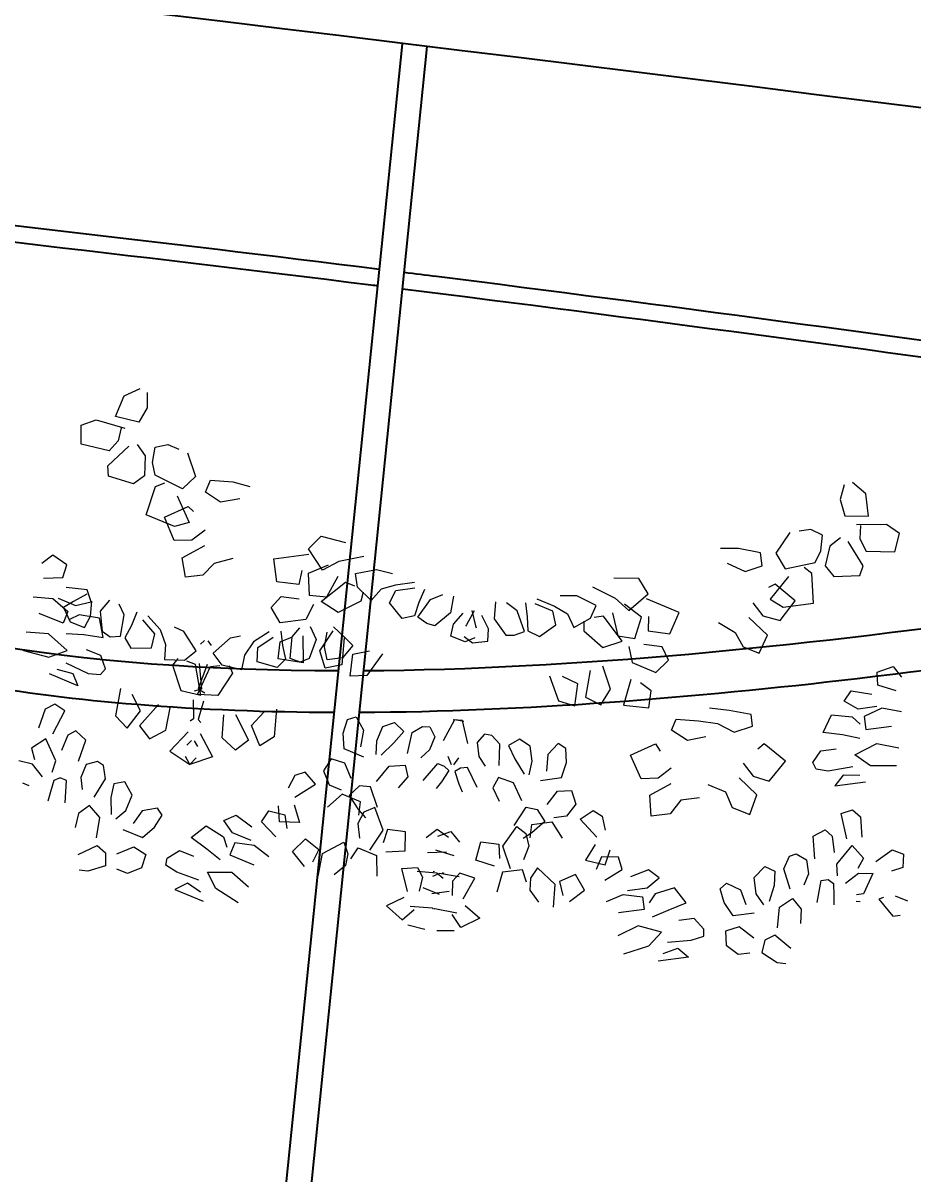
# Model space of a CAD drawing. Header units: metres. Extents: x 10 to 239, y 2 to 253.
# Drawn here: x 75.142 to 76.211, y 173.764 to 175.146 of the extents above; entities that cross this region are included whole.
import ezdxf

# ---------------------------------------------------------------- set-up
doc = ezdxf.new("R2010")
doc.units = ezdxf.units.M
doc.header["$MEASUREMENT"] = 0
doc.layers.get('Defpoints').update_dxf_attribs({"color": 9})
for name, color, linetype in [('-cotas', 252, 'Continuous'), ('1', 7, 'Continuous'), ('1estruct arco', 7, 'Continuous'), ('1lianas', 9, 'Continuous')]:
    doc.layers.add(name, color=color, linetype=linetype)
doc.layers.add('bloques veg', color=7, linetype='Continuous', lineweight=0, true_color=0xbbd5a5)
doc.styles.get("Standard").update_dxf_attribs({"font": 'arial.ttf'})
doc.dimstyles.get("Standard").update_dxf_attribs({"dimtxt": 0.18, "dimasz": 0.18, "dimexe": 0.18, "dimexo": 0.0625, "dimgap": 0.09, "dimtad": 0, "dimtih": 1, "dimtoh": 1, "dimdec": 4, "dimzin": 0, "dimdsep": 46, "dimtxsty": 'Standard', "dimcen": 0.09, "dimadec": 0, "dimazin": 0, "dimtfac": 1, "dimtdec": 4, "dimtofl": 0, "dimtmove": 0, "dimatfit": 3, "dimfxl": 1, "dimtolj": 1, "dimtzin": 0, "dimarcsym": 0})

# ---------------------------------------------------------------- blocks, each defined once
blk = doc.blocks.new('A$C0C3707A3')
at = {"layer": 'bloques veg'}
for p, q in [((1.1335, 0.4979), (1.1476, 0.5069)), ((1.8462, 0.4979), (1.8322, 0.5069)), ((1.128, 0.4773), (1.1335, 0.4979)), ((1.1549, 0.5038), (1.1568, 0.4893)), ((1.8248, 0.5038), (1.8229, 0.4893)), ((1.8517, 0.4773), (1.8462, 0.4979)), ((1.1568, 0.4893), (1.1506, 0.4747)), ((1.8229, 0.4893), (1.8291, 0.4747)), ((1.0967, 0.4647), (1.1102, 0.4716)), ((1.1102, 0.4716), (1.1382, 0.4675)), ((1.1506, 0.4747), (1.128, 0.4773)), ((1.8291, 0.4747), (1.8517, 0.4773)), ((1.8695, 0.4716), (1.8415, 0.4675)), ((1.883, 0.4647), (1.8695, 0.4716)), ((1.0989, 0.4467), (1.0967, 0.4647)), ((1.1347, 0.4673), (1.1336, 0.4548)), ((1.8451, 0.4673), (1.8461, 0.4548)), ((1.8809, 0.4467), (1.883, 0.4647)), ((1.1336, 0.4548), (1.1261, 0.444)), ((1.1269, 0.4298), (1.1442, 0.4508)), ((1.1519, 0.4534), (1.161, 0.444)), ((1.1688, 0.4384), (1.1693, 0.4534)), ((1.1693, 0.4534), (1.1808, 0.4573)), ((1.1808, 0.4573), (1.1917, 0.4544)), ((1.2004, 0.4521), (1.2109, 0.4306)), ((1.7794, 0.4521), (1.7688, 0.4306)), ((1.7989, 0.4573), (1.7881, 0.4544)), ((1.8104, 0.4534), (1.7989, 0.4573)), ((1.811, 0.4384), (1.8104, 0.4534)), ((1.8279, 0.4534), (1.8188, 0.444)), ((1.8528, 0.4298), (1.8355, 0.4508)), ((1.8461, 0.4548), (1.8537, 0.444)), ((1.1261, 0.444), (1.0989, 0.4467)), ((1.161, 0.444), (1.1628, 0.4249)), ((1.8188, 0.444), (1.8169, 0.4249)), ((1.8537, 0.444), (1.8809, 0.4467)), ((1.1289, 0.42), (1.1269, 0.4298)), ((1.1727, 0.4269), (1.1688, 0.4384)), ((1.2109, 0.4306), (1.2003, 0.4172)), ((1.2224, 0.4171), (1.2256, 0.429)), ((1.2256, 0.429), (1.2469, 0.4303)), ((1.2469, 0.4303), (1.2637, 0.4281)), ((1.7329, 0.4303), (1.716, 0.4281)), ((1.7541, 0.429), (1.7329, 0.4303)), ((1.7573, 0.4171), (1.7541, 0.429)), ((1.7688, 0.4306), (1.7794, 0.4172)), ((1.8071, 0.4269), (1.811, 0.4384)), ((1.8508, 0.42), (1.8528, 0.4298)), ((1.1534, 0.4158), (1.1289, 0.42)), ((1.1628, 0.4249), (1.1534, 0.4158)), ((1.2003, 0.4172), (1.1727, 0.4269)), ((1.1744, 0.416), (1.1827, 0.4207)), ((1.2378, 0.4094), (1.2224, 0.4171)), ((1.7419, 0.4094), (1.7573, 0.4171)), ((1.7794, 0.4172), (1.8071, 0.4269)), ((1.8053, 0.416), (1.7971, 0.4207)), ((1.8169, 0.4249), (1.8263, 0.4158)), ((1.8263, 0.4158), (1.8508, 0.42)), ((1.1693, 0.3882), (1.1744, 0.416)), ((1.1961, 0.4101), (1.2107, 0.3865)), ((1.2556, 0.4151), (1.2378, 0.4094)), ((1.7241, 0.4151), (1.7419, 0.4094)), ((1.7836, 0.4101), (1.769, 0.3865)), ((1.8104, 0.3882), (1.8053, 0.416)), ((1.1867, 0.3882), (1.2077, 0.4012)), ((1.2077, 0.4012), (1.2136, 0.3973)), ((1.7721, 0.4012), (1.7661, 0.3973)), ((1.793, 0.3882), (1.7721, 0.4012)), ((1.1975, 0.3807), (1.1693, 0.3882)), ((1.1987, 0.3676), (1.1867, 0.3882)), ((1.2107, 0.3865), (1.1975, 0.3807)), ((1.3267, 0.3763), (1.3372, 0.3898)), ((1.3372, 0.3898), (1.3609, 0.3869)), ((1.6425, 0.3898), (1.6188, 0.3869)), ((1.6531, 0.3763), (1.6425, 0.3898)), ((1.769, 0.3865), (1.7822, 0.3807)), ((1.7811, 0.3676), (1.793, 0.3882)), ((1.7822, 0.3807), (1.8104, 0.3882)), ((1.2267, 0.381), (1.2156, 0.37)), ((1.3427, 0.3581), (1.3267, 0.3763)), ((1.3801, 0.376), (1.357, 0.3682)), ((1.5997, 0.376), (1.6227, 0.3682)), ((1.637, 0.3581), (1.6531, 0.3763)), ((1.753, 0.381), (1.7641, 0.37)), ((1.2156, 0.37), (1.1987, 0.3676)), ((1.2085, 0.3522), (1.2286, 0.3665)), ((1.2951, 0.3627), (1.3277, 0.3714)), ((1.301, 0.3413), (1.2951, 0.3627)), ((1.3298, 0.3534), (1.3477, 0.3637)), ((1.357, 0.3682), (1.3427, 0.3581)), ((1.3743, 0.3589), (1.3935, 0.3654)), ((1.3935, 0.3654), (1.4093, 0.3635)), ((1.5862, 0.3654), (1.5704, 0.3635)), ((1.6054, 0.3589), (1.5862, 0.3654)), ((1.6227, 0.3682), (1.637, 0.3581)), ((1.6499, 0.3534), (1.632, 0.3637)), ((1.6847, 0.3627), (1.6521, 0.3714)), ((1.6787, 0.3413), (1.6847, 0.3627)), ((1.7712, 0.3522), (1.7511, 0.3665)), ((1.7641, 0.37), (1.7811, 0.3676)), ((1.2142, 0.3343), (1.2085, 0.3522)), ((1.2566, 0.3579), (1.2395, 0.3508)), ((1.3233, 0.3551), (1.322, 0.3415)), ((1.3336, 0.3326), (1.3298, 0.3534)), ((1.3579, 0.354), (1.3499, 0.3329)), ((1.3779, 0.3463), (1.3743, 0.3589)), ((1.4135, 0.3531), (1.4003, 0.3473)), ((1.431, 0.3577), (1.4135, 0.3531)), ((1.4145, 0.3481), (1.432, 0.3528)), ((1.4413, 0.3526), (1.4378, 0.3396)), ((1.5384, 0.3526), (1.5419, 0.3396)), ((1.5652, 0.3481), (1.5477, 0.3528)), ((1.5487, 0.3577), (1.5662, 0.3531)), ((1.5662, 0.3531), (1.5794, 0.3473)), ((1.6018, 0.3463), (1.6054, 0.3589)), ((1.6218, 0.354), (1.6298, 0.3329)), ((1.6462, 0.3326), (1.6499, 0.3534)), ((1.6564, 0.3551), (1.6578, 0.3415)), ((1.7232, 0.3579), (1.7402, 0.3508)), ((1.7655, 0.3343), (1.7712, 0.3522)), ((1.2395, 0.3508), (1.2303, 0.3382)), ((1.322, 0.3415), (1.301, 0.3413)), ((1.3452, 0.3283), (1.366, 0.3495)), ((1.366, 0.3495), (1.3747, 0.3472)), ((1.3925, 0.3354), (1.3779, 0.3463)), ((1.3839, 0.3424), (1.3826, 0.3334)), ((1.4003, 0.3473), (1.3925, 0.3354)), ((1.4099, 0.3354), (1.4145, 0.3481)), ((1.4386, 0.3254), (1.4482, 0.3438)), ((1.4482, 0.3438), (1.4592, 0.3501)), ((1.4696, 0.3497), (1.4688, 0.3336)), ((1.5101, 0.3497), (1.511, 0.3336)), ((1.5315, 0.3438), (1.5205, 0.3501)), ((1.5411, 0.3254), (1.5315, 0.3438)), ((1.5698, 0.3354), (1.5652, 0.3481)), ((1.5794, 0.3473), (1.5873, 0.3354)), ((1.5873, 0.3354), (1.6018, 0.3463)), ((1.5959, 0.3424), (1.5971, 0.3334)), ((1.6137, 0.3495), (1.605, 0.3472)), ((1.6345, 0.3283), (1.6137, 0.3495)), ((1.6578, 0.3415), (1.6787, 0.3413)), ((1.7402, 0.3508), (1.7494, 0.3382)), ((1.0861, 0.3384), (1.0767, 0.3293)), ((1.1005, 0.3311), (1.0861, 0.3384)), ((1.0984, 0.3188), (1.1005, 0.3311)), ((1.2303, 0.3382), (1.2142, 0.3343)), ((1.3499, 0.3329), (1.3336, 0.3326)), ((1.3826, 0.3334), (1.3628, 0.3201)), ((1.4239, 0.3224), (1.4099, 0.3354)), ((1.4378, 0.3396), (1.4354, 0.3263)), ((1.4688, 0.3336), (1.4557, 0.3196)), ((1.473, 0.3232), (1.4808, 0.335)), ((1.491, 0.3387), (1.4855, 0.3244)), ((1.4888, 0.3387), (1.4942, 0.3244)), ((1.5068, 0.3232), (1.4989, 0.335)), ((1.511, 0.3336), (1.524, 0.3196)), ((1.5419, 0.3396), (1.5443, 0.3263)), ((1.5559, 0.3224), (1.5698, 0.3354)), ((1.5971, 0.3334), (1.617, 0.3201)), ((1.6298, 0.3329), (1.6462, 0.3326)), ((1.7494, 0.3382), (1.7655, 0.3343)), ((1.8793, 0.3311), (1.8936, 0.3384)), ((1.8814, 0.3188), (1.8793, 0.3311)), ((1.8936, 0.3384), (1.903, 0.3293)), ((1.08, 0.3156), (1.0984, 0.3188)), ((1.2989, 0.3163), (1.3068, 0.3281)), ((1.3068, 0.3281), (1.3242, 0.3281)), ((1.3383, 0.3243), (1.3332, 0.3094)), ((1.3628, 0.3201), (1.3452, 0.3283)), ((1.4354, 0.3263), (1.4239, 0.3224)), ((1.4478, 0.3206), (1.4386, 0.3254)), ((1.4557, 0.3196), (1.4478, 0.3206)), ((1.4722, 0.3117), (1.473, 0.3232)), ((1.4855, 0.3244), (1.4847, 0.3229)), ((1.4942, 0.3244), (1.495, 0.3229)), ((1.5075, 0.3117), (1.5068, 0.3232)), ((1.524, 0.3196), (1.5319, 0.3206)), ((1.5319, 0.3206), (1.5411, 0.3254)), ((1.5443, 0.3263), (1.5559, 0.3224)), ((1.617, 0.3201), (1.6345, 0.3283)), ((1.6414, 0.3243), (1.6466, 0.3094)), ((1.673, 0.3281), (1.6555, 0.3281)), ((1.6808, 0.3163), (1.673, 0.3281)), ((1.8997, 0.3156), (1.8814, 0.3188)), ((1.1227, 0.31), (1.1028, 0.3095)), ((1.128, 0.2993), (1.1227, 0.31)), ((1.3093, 0.303), (1.2989, 0.3163)), ((1.3332, 0.3094), (1.3093, 0.303)), ((1.4863, 0.308), (1.4722, 0.3117)), ((1.4847, 0.313), (1.4934, 0.308)), ((1.495, 0.313), (1.4863, 0.308)), ((1.4934, 0.308), (1.5075, 0.3117)), ((1.6466, 0.3094), (1.6704, 0.303)), ((1.6704, 0.303), (1.6808, 0.3163)), ((1.8517, 0.2993), (1.857, 0.31)), ((1.857, 0.31), (1.8769, 0.3095)), ((1.0726, 0.2966), (1.0914, 0.2974)), ((1.0914, 0.2974), (1.1074, 0.2873)), ((1.0964, 0.2984), (1.1137, 0.2938)), ((1.1115, 0.2974), (1.1027, 0.2905)), ((1.1231, 0.306), (1.1115, 0.2974)), ((1.1137, 0.2938), (1.128, 0.2993)), ((1.1293, 0.2857), (1.1285, 0.2999)), ((1.1451, 0.3032), (1.1379, 0.2916)), ((1.161, 0.2912), (1.1547, 0.3006)), ((1.3223, 0.2912), (1.3286, 0.3006)), ((1.3381, 0.3032), (1.3454, 0.2916)), ((1.3501, 0.2816), (1.3603, 0.3022)), ((1.354, 0.2857), (1.3548, 0.2999)), ((1.3602, 0.306), (1.3718, 0.2974)), ((1.3717, 0.2968), (1.3729, 0.2709)), ((1.3718, 0.2974), (1.3806, 0.2905)), ((1.6081, 0.2968), (1.6069, 0.2709)), ((1.6296, 0.2816), (1.6194, 0.3022)), ((1.866, 0.2938), (1.8517, 0.2993)), ((1.8834, 0.2984), (1.866, 0.2938)), ((1.8883, 0.2974), (1.8724, 0.2873)), ((1.9071, 0.2966), (1.8883, 0.2974)), ((1.1027, 0.2905), (1.1109, 0.2778)), ((1.1074, 0.2873), (1.1042, 0.2754)), ((1.1185, 0.2855), (1.11, 0.2797)), ((1.1381, 0.2849), (1.1185, 0.2855)), ((1.125, 0.274), (1.1293, 0.2857)), ((1.1379, 0.2916), (1.1422, 0.2729)), ((1.1601, 0.2705), (1.161, 0.2912)), ((1.1725, 0.2951), (1.169, 0.282)), ((1.1921, 0.277), (1.179, 0.2887)), ((1.1833, 0.293), (1.1968, 0.2816)), ((1.2192, 0.2826), (1.21, 0.2858)), ((1.2641, 0.2826), (1.2733, 0.2858)), ((1.3, 0.293), (1.2864, 0.2816)), ((1.2912, 0.277), (1.3043, 0.2887)), ((1.3108, 0.2951), (1.3142, 0.282)), ((1.3115, 0.285), (1.3225, 0.2914)), ((1.3232, 0.2705), (1.3223, 0.2912)), ((1.3323, 0.2934), (1.336, 0.268)), ((1.3454, 0.2916), (1.3411, 0.2729)), ((1.3583, 0.274), (1.354, 0.2857)), ((1.3806, 0.2905), (1.3724, 0.2778)), ((1.3818, 0.2825), (1.3971, 0.2876)), ((1.4096, 0.2866), (1.3978, 0.2642)), ((1.5701, 0.2866), (1.5819, 0.2642)), ((1.598, 0.2825), (1.5826, 0.2876)), ((1.6474, 0.2934), (1.6437, 0.268)), ((1.6682, 0.285), (1.6572, 0.2914)), ((1.8416, 0.2849), (1.8612, 0.2855)), ((1.8612, 0.2855), (1.8698, 0.2797)), ((1.8724, 0.2873), (1.8756, 0.2754)), ((1.1042, 0.2754), (1.0803, 0.2818)), ((1.1109, 0.2778), (1.125, 0.274)), ((1.1438, 0.2671), (1.1381, 0.2849)), ((1.169, 0.282), (1.1645, 0.2693)), ((1.1908, 0.2634), (1.1921, 0.277)), ((1.1968, 0.2816), (1.2037, 0.2681)), ((1.2334, 0.266), (1.2192, 0.2826)), ((1.24, 0.2769), (1.2365, 0.2729)), ((1.2433, 0.2769), (1.2468, 0.2729)), ((1.2499, 0.266), (1.2641, 0.2826)), ((1.2864, 0.2816), (1.2796, 0.2681)), ((1.2925, 0.2634), (1.2912, 0.277)), ((1.3118, 0.2686), (1.3115, 0.285)), ((1.3142, 0.282), (1.3188, 0.2693)), ((1.3575, 0.2657), (1.3501, 0.2816)), ((1.3724, 0.2778), (1.3583, 0.274)), ((1.382, 0.2615), (1.3818, 0.2825)), ((1.5978, 0.2615), (1.598, 0.2825)), ((1.6222, 0.2657), (1.6296, 0.2816)), ((1.668, 0.2686), (1.6682, 0.285)), ((1.7441, 0.2764), (1.7255, 0.2761)), ((1.7654, 0.2752), (1.7441, 0.2764)), ((1.7683, 0.2643), (1.7654, 0.2752)), ((1.8359, 0.2671), (1.8416, 0.2849)), ((1.8756, 0.2754), (1.8994, 0.2818)), ((1.0917, 0.2636), (1.0704, 0.2623)), ((1.1114, 0.2502), (1.0917, 0.2636)), ((1.1086, 0.2661), (1.1253, 0.2674)), ((1.1253, 0.2674), (1.1438, 0.2671)), ((1.1422, 0.2729), (1.1503, 0.2684)), ((1.1503, 0.2684), (1.1601, 0.2705)), ((1.1645, 0.2693), (1.1714, 0.2605)), ((1.1714, 0.2605), (1.1908, 0.2634)), ((1.2037, 0.2681), (1.2046, 0.2539)), ((1.2237, 0.2558), (1.2334, 0.266)), ((1.2596, 0.2558), (1.2499, 0.266)), ((1.2796, 0.2681), (1.2787, 0.2539)), ((1.3119, 0.2605), (1.2925, 0.2634)), ((1.336, 0.268), (1.3118, 0.2686)), ((1.3188, 0.2693), (1.3119, 0.2605)), ((1.333, 0.2684), (1.3232, 0.2705)), ((1.3411, 0.2729), (1.333, 0.2684)), ((1.3729, 0.2709), (1.3575, 0.2657)), ((1.3978, 0.2642), (1.382, 0.2615)), ((1.5819, 0.2642), (1.5978, 0.2615)), ((1.6069, 0.2709), (1.6222, 0.2657)), ((1.6437, 0.268), (1.668, 0.2686)), ((1.7518, 0.2564), (1.7683, 0.2643)), ((1.8544, 0.2674), (1.8359, 0.2671)), ((1.8711, 0.2661), (1.8544, 0.2674)), ((1.8684, 0.2502), (1.888, 0.2636)), ((1.888, 0.2636), (1.9093, 0.2623)), ((1.1438, 0.2497), (1.1297, 0.2534)), ((1.2046, 0.2539), (1.2237, 0.2558)), ((1.2169, 0.2564), (1.2127, 0.2494)), ((1.2345, 0.2529), (1.2258, 0.2552)), ((1.2433, 0.2249), (1.2345, 0.2529)), ((1.2378, 0.2546), (1.2432, 0.2304)), ((1.24, 0.2249), (1.2488, 0.2529)), ((1.2455, 0.2546), (1.2401, 0.2304)), ((1.2488, 0.2529), (1.2575, 0.2552)), ((1.2787, 0.2539), (1.2596, 0.2558)), ((1.2664, 0.2564), (1.2706, 0.2494)), ((1.6923, 0.2506), (1.6952, 0.2614)), ((1.6952, 0.2614), (1.7165, 0.2627)), ((1.7165, 0.2627), (1.735, 0.2624)), ((1.735, 0.2624), (1.7518, 0.2564)), ((1.8359, 0.2497), (1.85, 0.2534)), ((1.0704, 0.2449), (1.0951, 0.2418)), ((1.0951, 0.2418), (1.1114, 0.2502)), ((1.1499, 0.2376), (1.1438, 0.2497)), ((1.2127, 0.2494), (1.224, 0.2266)), ((1.2706, 0.2494), (1.2593, 0.2266)), ((1.7088, 0.2427), (1.6923, 0.2506)), ((1.7255, 0.2486), (1.7088, 0.2427)), ((1.7816, 0.2493), (1.7763, 0.2432)), ((1.8039, 0.2355), (1.7816, 0.2493)), ((1.8299, 0.2376), (1.8359, 0.2497)), ((1.8846, 0.2418), (1.8684, 0.2502)), ((1.9093, 0.2449), (1.8846, 0.2418)), ((1.104, 0.2312), (1.1197, 0.2293)), ((1.1117, 0.2385), (1.1342, 0.2313)), ((1.1342, 0.2313), (1.1459, 0.2316)), ((1.1459, 0.2316), (1.1499, 0.2376)), ((1.2432, 0.2304), (1.2365, 0.2276)), ((1.2401, 0.2304), (1.2468, 0.2276)), ((1.4782, 0.2124), (1.4862, 0.2335)), ((1.4936, 0.2335), (1.4847, 0.233)), ((1.4862, 0.2335), (1.495, 0.233)), ((1.5016, 0.2124), (1.4936, 0.2335)), ((1.6567, 0.2217), (1.679, 0.2355)), ((1.679, 0.2355), (1.6843, 0.2294)), ((1.7909, 0.2145), (1.8039, 0.2355)), ((1.8338, 0.2316), (1.8299, 0.2376)), ((1.8455, 0.2313), (1.8338, 0.2316)), ((1.868, 0.2385), (1.8455, 0.2313)), ((1.8758, 0.2312), (1.86, 0.2293)), ((1.1261, 0.2183), (1.0979, 0.2259)), ((1.1197, 0.2293), (1.1261, 0.2183)), ((1.1667, 0.221), (1.1654, 0.1946)), ((1.224, 0.2266), (1.2433, 0.2249)), ((1.2368, 0.2194), (1.2393, 0.2014)), ((1.2593, 0.2266), (1.24, 0.2249)), ((1.2465, 0.2194), (1.244, 0.2014)), ((1.3166, 0.221), (1.3179, 0.1946)), ((1.3824, 0.2067), (1.3848, 0.22)), ((1.3848, 0.22), (1.3928, 0.2237)), ((1.3928, 0.2237), (1.4013, 0.2121)), ((1.4191, 0.2178), (1.4298, 0.223)), ((1.4298, 0.223), (1.4395, 0.2158)), ((1.4477, 0.2159), (1.4565, 0.2229)), ((1.4565, 0.2229), (1.4636, 0.2233)), ((1.4636, 0.2233), (1.4695, 0.2147)), ((1.5161, 0.2233), (1.5102, 0.2147)), ((1.5232, 0.2229), (1.5161, 0.2233)), ((1.532, 0.2159), (1.5232, 0.2229)), ((1.5499, 0.223), (1.5402, 0.2158)), ((1.5606, 0.2178), (1.5499, 0.223)), ((1.587, 0.2237), (1.5784, 0.2121)), ((1.5949, 0.22), (1.587, 0.2237)), ((1.5973, 0.2067), (1.5949, 0.22)), ((1.6697, 0.2008), (1.6567, 0.2217)), ((1.764, 0.2283), (1.7751, 0.2173)), ((1.86, 0.2293), (1.8536, 0.2183)), ((1.8536, 0.2183), (1.8819, 0.2259)), ((1.1884, 0.2024), (1.1783, 0.2167)), ((1.2046, 0.2108), (1.1893, 0.1882)), ((1.2146, 0.1872), (1.2158, 0.209)), ((1.2687, 0.1872), (1.2675, 0.209)), ((1.2786, 0.2108), (1.294, 0.1882)), ((1.2949, 0.2024), (1.305, 0.2167)), ((1.4013, 0.2121), (1.4005, 0.196)), ((1.4153, 0.2037), (1.4191, 0.2178)), ((1.4395, 0.2158), (1.4317, 0.2039)), ((1.4457, 0.1955), (1.4477, 0.2159)), ((1.4695, 0.2147), (1.466, 0.2017)), ((1.5102, 0.2147), (1.5137, 0.2017)), ((1.534, 0.1955), (1.532, 0.2159)), ((1.5402, 0.2158), (1.548, 0.2039)), ((1.5644, 0.2037), (1.5606, 0.2178)), ((1.5784, 0.2121), (1.5792, 0.196)), ((1.6966, 0.2145), (1.6855, 0.2035)), ((1.7808, 0.2002), (1.762, 0.2138)), ((1.7751, 0.2173), (1.7909, 0.2145)), ((1.1067, 0.1979), (1.0981, 0.1921)), ((1.1169, 0.1929), (1.1067, 0.1979)), ((1.1778, 0.1843), (1.1884, 0.2024)), ((1.2393, 0.2014), (1.2365, 0.1989)), ((1.244, 0.2014), (1.2468, 0.1989)), ((1.3055, 0.1843), (1.2949, 0.2024)), ((1.3854, 0.1919), (1.3824, 0.2067)), ((1.4165, 0.1906), (1.4153, 0.2037)), ((1.4317, 0.2039), (1.4211, 0.1905)), ((1.466, 0.2017), (1.459, 0.1931)), ((1.4888, 0.1904), (1.4847, 0.1978)), ((1.4909, 0.1904), (1.495, 0.1978)), ((1.5137, 0.2017), (1.5207, 0.1931)), ((1.548, 0.2039), (1.5586, 0.1905)), ((1.5633, 0.1906), (1.5644, 0.2037)), ((1.5943, 0.1919), (1.5973, 0.2067)), ((1.6855, 0.2035), (1.6697, 0.2008)), ((1.6798, 0.1864), (1.6986, 0.2)), ((1.7333, 0.2038), (1.7508, 0.1991)), ((1.7508, 0.1991), (1.7592, 0.1851)), ((1.7768, 0.1805), (1.7808, 0.2002)), ((1.8628, 0.1929), (1.8731, 0.1979)), ((1.8731, 0.1979), (1.8816, 0.1921)), ((1.0981, 0.1921), (1.0943, 0.1733)), ((1.1084, 0.1696), (1.1169, 0.1929)), ((1.1654, 0.1946), (1.1778, 0.1843)), ((1.1893, 0.1882), (1.2003, 0.1771)), ((1.2003, 0.1771), (1.2146, 0.1872)), ((1.2359, 0.1885), (1.2211, 0.168)), ((1.2474, 0.1885), (1.2622, 0.168)), ((1.283, 0.1771), (1.2687, 0.1872)), ((1.294, 0.1882), (1.283, 0.1771)), ((1.3179, 0.1946), (1.3055, 0.1843)), ((1.405, 0.1867), (1.3854, 0.1919)), ((1.4639, 0.172), (1.4756, 0.1898)), ((1.4756, 0.1898), (1.4821, 0.1881)), ((1.4821, 0.1881), (1.487, 0.1845)), ((1.4976, 0.1881), (1.4928, 0.1845)), ((1.5041, 0.1898), (1.4976, 0.1881)), ((1.5159, 0.172), (1.5041, 0.1898)), ((1.5748, 0.1867), (1.5943, 0.1919)), ((1.6838, 0.1668), (1.6798, 0.1864)), ((1.7273, 0.19), (1.7098, 0.1854)), ((1.8714, 0.1696), (1.8628, 0.1929)), ((1.8816, 0.1921), (1.8855, 0.1733)), ((1.1297, 0.1755), (1.1226, 0.1704)), ((1.1405, 0.1679), (1.1297, 0.1755)), ((1.2365, 0.1759), (1.2402, 0.1807)), ((1.2468, 0.1759), (1.2431, 0.1807)), ((1.3743, 0.1809), (1.3687, 0.1685)), ((1.3877, 0.1785), (1.3743, 0.1809)), ((1.3956, 0.1647), (1.3877, 0.1785)), ((1.4201, 0.1651), (1.4302, 0.1811)), ((1.4302, 0.1811), (1.445, 0.1841)), ((1.445, 0.1841), (1.4492, 0.1736)), ((1.487, 0.1845), (1.4816, 0.1731)), ((1.4928, 0.1845), (1.4981, 0.1731)), ((1.5347, 0.1841), (1.5306, 0.1736)), ((1.5495, 0.1811), (1.5347, 0.1841)), ((1.5596, 0.1651), (1.5495, 0.1811)), ((1.5841, 0.1647), (1.5921, 0.1785)), ((1.5921, 0.1785), (1.6054, 0.1809)), ((1.6054, 0.1809), (1.6111, 0.1685)), ((1.7098, 0.1854), (1.7013, 0.1714)), ((1.7592, 0.1851), (1.7768, 0.1805)), ((1.8392, 0.1679), (1.85, 0.1755)), ((1.85, 0.1755), (1.8572, 0.1704)), ((1.1226, 0.1704), (1.1185, 0.1552)), ((1.1361, 0.147), (1.1405, 0.1679)), ((1.2211, 0.168), (1.2416, 0.1579)), ((1.2416, 0.1579), (1.2365, 0.1649)), ((1.2622, 0.168), (1.2416, 0.1579)), ((1.2416, 0.1579), (1.2468, 0.1649)), ((1.3514, 0.1649), (1.3421, 0.1605)), ((1.3627, 0.1549), (1.3514, 0.1649)), ((1.3687, 0.1685), (1.3758, 0.1561)), ((1.4492, 0.1736), (1.4413, 0.1618)), ((1.4816, 0.1731), (1.4774, 0.1661)), ((1.4981, 0.1731), (1.5023, 0.1661)), ((1.5306, 0.1736), (1.5384, 0.1618)), ((1.6111, 0.1685), (1.6039, 0.1561)), ((1.617, 0.1549), (1.6283, 0.1649)), ((1.6283, 0.1649), (1.6376, 0.1605)), ((1.7013, 0.1714), (1.6838, 0.1668)), ((1.8437, 0.147), (1.8392, 0.1679)), ((1.8572, 0.1704), (1.8612, 0.1552)), ((1.9016, 0.1521), (1.9156, 0.1651)), ((1.9156, 0.1651), (1.9268, 0.1623)), ((1.1023, 0.1642), (1.0901, 0.1535)), ((1.0901, 0.1535), (1.0943, 0.1431)), ((1.1145, 0.1447), (1.1023, 0.1642)), ((1.3421, 0.1605), (1.3375, 0.1477)), ((1.3448, 0.14), (1.3627, 0.1549)), ((1.3758, 0.1561), (1.3878, 0.1529)), ((1.4045, 0.1589), (1.3959, 0.1484)), ((1.4151, 0.1595), (1.4045, 0.1589)), ((1.4241, 0.1408), (1.4151, 0.1595)), ((1.5556, 0.1408), (1.5646, 0.1595)), ((1.5646, 0.1595), (1.5752, 0.1589)), ((1.5752, 0.1589), (1.5839, 0.1484)), ((1.6039, 0.1561), (1.592, 0.1529)), ((1.635, 0.14), (1.617, 0.1549)), ((1.6376, 0.1605), (1.6422, 0.1477)), ((1.8652, 0.1447), (1.8774, 0.1642)), ((1.8774, 0.1642), (1.8896, 0.1535)), ((1.8896, 0.1535), (1.8854, 0.1431)), ((1.9268, 0.1623), (1.9278, 0.1498)), ((1.1127, 0.1335), (1.1145, 0.1447)), ((1.1437, 0.145), (1.1402, 0.132)), ((1.1541, 0.1492), (1.1437, 0.145)), ((1.1603, 0.1463), (1.1541, 0.1492)), ((1.1639, 0.1337), (1.1603, 0.1463)), ((1.3891, 0.149), (1.3771, 0.1348)), ((1.4075, 0.1441), (1.3891, 0.149)), ((1.3959, 0.1484), (1.4066, 0.1362)), ((1.4076, 0.1313), (1.4075, 0.1441)), ((1.5722, 0.1441), (1.5907, 0.149)), ((1.5722, 0.1313), (1.5722, 0.1441)), ((1.5839, 0.1484), (1.5732, 0.1362)), ((1.5907, 0.149), (1.6026, 0.1348)), ((1.8158, 0.1337), (1.8194, 0.1463)), ((1.8194, 0.1463), (1.8256, 0.1492)), ((1.8256, 0.1492), (1.8361, 0.145)), ((1.8361, 0.145), (1.8395, 0.132)), ((1.8671, 0.1335), (1.8652, 0.1447)), ((1.9278, 0.1498), (1.9176, 0.1447)), ((1.0931, 0.1387), (1.0795, 0.1401)), ((1.1041, 0.1277), (1.0931, 0.1387)), ((1.1402, 0.132), (1.143, 0.1207)), ((1.1554, 0.1151), (1.1639, 0.1337)), ((1.1825, 0.1334), (1.1723, 0.1303)), ((1.191, 0.1218), (1.1825, 0.1334)), ((1.3452, 0.1329), (1.3525, 0.1169)), ((1.4066, 0.1362), (1.4141, 0.1295)), ((1.412, 0.1347), (1.4077, 0.1231)), ((1.4216, 0.1403), (1.412, 0.1347)), ((1.4325, 0.12), (1.4216, 0.1403)), ((1.5473, 0.12), (1.5581, 0.1403)), ((1.5581, 0.1403), (1.5677, 0.1347)), ((1.5732, 0.1362), (1.5656, 0.1295)), ((1.5677, 0.1347), (1.572, 0.1231)), ((1.6345, 0.1329), (1.6272, 0.1169)), ((1.7887, 0.1218), (1.7973, 0.1334)), ((1.7973, 0.1334), (1.8074, 0.1303)), ((1.8243, 0.1151), (1.8158, 0.1337)), ((1.8395, 0.132), (1.8367, 0.1207)), ((1.8756, 0.1277), (1.8866, 0.1387)), ((1.8866, 0.1387), (1.9002, 0.1401)), ((1.9002, 0.1401), (1.894, 0.1198)), ((1.1153, 0.1258), (1.1135, 0.1147)), ((1.1208, 0.129), (1.1153, 0.1258)), ((1.1273, 0.1273), (1.1208, 0.129)), ((1.1286, 0.106), (1.1273, 0.1273)), ((1.1723, 0.1303), (1.171, 0.1167)), ((1.1869, 0.1066), (1.191, 0.1218)), ((1.3165, 0.1126), (1.3219, 0.124)), ((1.3219, 0.124), (1.3376, 0.1221)), ((1.3334, 0.1151), (1.3304, 0.1299)), ((1.3376, 0.1221), (1.3412, 0.1095)), ((1.4077, 0.1231), (1.411, 0.1094)), ((1.4363, 0.1213), (1.4339, 0.1079)), ((1.4537, 0.1212), (1.4363, 0.1213)), ((1.4559, 0.1032), (1.4537, 0.1212)), ((1.4833, 0.1273), (1.4739, 0.1182)), ((1.495, 0.1213), (1.4833, 0.1273)), ((1.4847, 0.1213), (1.4964, 0.1273)), ((1.4964, 0.1273), (1.5059, 0.1182)), ((1.5238, 0.1032), (1.526, 0.1212)), ((1.526, 0.1212), (1.5434, 0.1213)), ((1.5434, 0.1213), (1.5458, 0.1079)), ((1.572, 0.1231), (1.5687, 0.1094)), ((1.6421, 0.1221), (1.6385, 0.1095)), ((1.6579, 0.124), (1.6421, 0.1221)), ((1.6463, 0.1151), (1.6493, 0.1299)), ((1.6632, 0.1126), (1.6579, 0.124)), ((1.7928, 0.1066), (1.7887, 0.1218)), ((1.8074, 0.1303), (1.8087, 0.1167)), ((1.8512, 0.106), (1.8524, 0.1273)), ((1.8524, 0.1273), (1.859, 0.129)), ((1.859, 0.129), (1.8645, 0.1258)), ((1.8645, 0.1258), (1.8663, 0.1147)), ((1.9367, 0.1184), (1.9245, 0.1217)), ((1.0857, 0.1198), (1.0922, 0.118)), ((1.1135, 0.1147), (1.1122, 0.1057)), ((1.171, 0.1167), (1.1737, 0.1009)), ((1.2165, 0.1127), (1.2025, 0.1083)), ((1.2218, 0.1066), (1.2165, 0.1127)), ((1.2807, 0.1094), (1.2917, 0.1158)), ((1.2917, 0.1158), (1.3079, 0.1068)), ((1.3318, 0.1004), (1.3165, 0.1126)), ((1.3525, 0.1169), (1.3334, 0.1151)), ((1.4223, 0.0994), (1.4325, 0.12)), ((1.5574, 0.0994), (1.5473, 0.12)), ((1.6272, 0.1169), (1.6463, 0.1151)), ((1.6479, 0.1004), (1.6632, 0.1126)), ((1.688, 0.1158), (1.6718, 0.1068)), ((1.699, 0.1094), (1.688, 0.1158)), ((1.7579, 0.1066), (1.7633, 0.1127)), ((1.7633, 0.1127), (1.7773, 0.1083)), ((1.8087, 0.1167), (1.806, 0.1009)), ((1.8663, 0.1147), (1.8675, 0.1057)), ((1.894, 0.1198), (1.8875, 0.118)), ((1.888, 0.112), (1.8918, 0.1122)), ((1.9133, 0.1188), (1.9092, 0.1169)), ((1.9092, 0.1169), (1.9247, 0.1024)), ((1.152, 0.1067), (1.1426, 0.0976)), ((1.1633, 0.0967), (1.152, 0.1067)), ((1.1786, 0.0972), (1.1869, 0.1066)), ((1.2025, 0.1083), (1.1954, 0.0951)), ((1.2161, 0.0942), (1.2218, 0.1066)), ((1.252, 0.0892), (1.2648, 0.1021)), ((1.2648, 0.1021), (1.2824, 0.0939)), ((1.2906, 0.0986), (1.2807, 0.1094)), ((1.3496, 0.0886), (1.3602, 0.1021)), ((1.3602, 0.1021), (1.3742, 0.0937)), ((1.378, 0.0903), (1.3968, 0.1039)), ((1.3968, 0.1039), (1.402, 0.0932)), ((1.4055, 0.0888), (1.4109, 0.1001)), ((1.4109, 0.1001), (1.4293, 0.0952)), ((1.4376, 0.1), (1.4559, 0.1032)), ((1.4772, 0.1045), (1.495, 0.1076)), ((1.5026, 0.1045), (1.4847, 0.1076)), ((1.5422, 0.1), (1.5238, 0.1032)), ((1.5689, 0.1001), (1.5504, 0.0952)), ((1.5742, 0.0888), (1.5689, 0.1001)), ((1.583, 0.1039), (1.5777, 0.0932)), ((1.6017, 0.0903), (1.583, 0.1039)), ((1.6195, 0.1021), (1.6055, 0.0937)), ((1.6301, 0.0886), (1.6195, 0.1021)), ((1.6891, 0.0986), (1.699, 0.1094)), ((1.7149, 0.1021), (1.6974, 0.0939)), ((1.7277, 0.0892), (1.7149, 0.1021)), ((1.7636, 0.0942), (1.7579, 0.1066)), ((1.7773, 0.1083), (1.7843, 0.0951)), ((1.8012, 0.0972), (1.7928, 0.1066)), ((1.8164, 0.0967), (1.8277, 0.1067)), ((1.8277, 0.1067), (1.8371, 0.0976)), ((1.9247, 0.1024), (1.9312, 0.1042)), ((1.1426, 0.0976), (1.1413, 0.084)), ((1.1627, 0.0771), (1.1633, 0.0967)), ((1.1866, 0.0881), (1.2061, 0.0829)), ((1.2061, 0.0829), (1.2161, 0.0942)), ((1.2682, 0.0802), (1.252, 0.0892)), ((1.2824, 0.0939), (1.2869, 0.0845)), ((1.3091, 0.0937), (1.2906, 0.0986)), ((1.294, 0.0896), (1.2908, 0.0776)), ((1.3126, 0.0893), (1.294, 0.0896)), ((1.3277, 0.0806), (1.3126, 0.0893)), ((1.3625, 0.0759), (1.3496, 0.0886)), ((1.3742, 0.0937), (1.3697, 0.0809)), ((1.3768, 0.0686), (1.378, 0.0903)), ((1.402, 0.0932), (1.4013, 0.0818)), ((1.4293, 0.0952), (1.4323, 0.0758)), ((1.4548, 0.0861), (1.4696, 0.0891)), ((1.4696, 0.0891), (1.4754, 0.0805)), ((1.5102, 0.0891), (1.5043, 0.0805)), ((1.5249, 0.0861), (1.5102, 0.0891)), ((1.5504, 0.0952), (1.5475, 0.0758)), ((1.5777, 0.0932), (1.5784, 0.0818)), ((1.6029, 0.0686), (1.6017, 0.0903)), ((1.6055, 0.0937), (1.6101, 0.0809)), ((1.6172, 0.0759), (1.6301, 0.0886)), ((1.6521, 0.0806), (1.6672, 0.0893)), ((1.6672, 0.0893), (1.6857, 0.0896)), ((1.6706, 0.0937), (1.6891, 0.0986)), ((1.6857, 0.0896), (1.6889, 0.0776)), ((1.6974, 0.0939), (1.6929, 0.0845)), ((1.7115, 0.0802), (1.7277, 0.0892)), ((1.7736, 0.0829), (1.7636, 0.0942)), ((1.7931, 0.0881), (1.7736, 0.0829)), ((1.817, 0.0771), (1.8164, 0.0967)), ((1.8371, 0.0976), (1.8384, 0.084)), ((1.2823, 0.0718), (1.2682, 0.0802)), ((1.2908, 0.0776), (1.3147, 0.0712)), ((1.4013, 0.0818), (1.3916, 0.0716)), ((1.4632, 0.0652), (1.4548, 0.0861)), ((1.4698, 0.0855), (1.4886, 0.0863)), ((1.4754, 0.0805), (1.4741, 0.0669)), ((1.4862, 0.0873), (1.4847, 0.0869)), ((1.4911, 0.0863), (1.4847, 0.0823)), ((1.4886, 0.0863), (1.495, 0.0823)), ((1.51, 0.0855), (1.4911, 0.0863)), ((1.4935, 0.0873), (1.495, 0.0869)), ((1.5043, 0.0805), (1.5056, 0.0669)), ((1.5166, 0.0652), (1.5249, 0.0861)), ((1.5784, 0.0818), (1.5882, 0.0716)), ((1.6889, 0.0776), (1.665, 0.0712)), ((1.6975, 0.0718), (1.7115, 0.0802)), ((1.1474, 0.0591), (1.1642, 0.0697)), ((1.1642, 0.0697), (1.1731, 0.0638)), ((1.1838, 0.0644), (1.1989, 0.0732)), ((1.1989, 0.0732), (1.2113, 0.0675)), ((1.2113, 0.0675), (1.2089, 0.0542)), ((1.2314, 0.0598), (1.232, 0.0666)), ((1.232, 0.0666), (1.2425, 0.0754)), ((1.2425, 0.0754), (1.2567, 0.0717)), ((1.4935, 0.0664), (1.4774, 0.0707)), ((1.4863, 0.0664), (1.5023, 0.0707)), ((1.7372, 0.0754), (1.7231, 0.0717)), ((1.7477, 0.0666), (1.7372, 0.0754)), ((1.7484, 0.0598), (1.7477, 0.0666)), ((1.7808, 0.0732), (1.7684, 0.0675)), ((1.7684, 0.0675), (1.7708, 0.0542)), ((1.796, 0.0644), (1.7808, 0.0732)), ((1.8155, 0.0697), (1.8066, 0.0638)), ((1.8323, 0.0591), (1.8155, 0.0697)), ((1.1731, 0.0638), (1.1745, 0.0518)), ((1.2427, 0.0545), (1.2314, 0.0598)), ((1.2717, 0.0583), (1.2946, 0.0615)), ((1.2818, 0.044), (1.2717, 0.0583)), ((1.2946, 0.0615), (1.3124, 0.0497)), ((1.4603, 0.059), (1.4449, 0.0491)), ((1.5194, 0.059), (1.5348, 0.0491)), ((1.6851, 0.0615), (1.6673, 0.0497)), ((1.708, 0.0583), (1.6851, 0.0615)), ((1.6979, 0.044), (1.708, 0.0583)), ((1.737, 0.0545), (1.7484, 0.0598)), ((1.8066, 0.0638), (1.8052, 0.0518)), ((1.1586, 0.0444), (1.1504, 0.0443)), ((1.1745, 0.0518), (1.1586, 0.0444)), ((1.1965, 0.0471), (1.1857, 0.05)), ((1.2089, 0.0542), (1.1965, 0.0471)), ((1.2647, 0.0497), (1.2427, 0.0545)), ((1.2543, 0.0455), (1.243, 0.0381)), ((1.2675, 0.0385), (1.2543, 0.0455)), ((1.3045, 0.0332), (1.2818, 0.044)), ((1.4449, 0.0491), (1.4616, 0.0377)), ((1.4616, 0.0377), (1.4716, 0.049)), ((1.4888, 0.0525), (1.4676, 0.0512)), ((1.4896, 0.052), (1.4888, 0.0525)), ((1.4901, 0.052), (1.4909, 0.0525)), ((1.4909, 0.0525), (1.5122, 0.0512)), ((1.5181, 0.0377), (1.5081, 0.049)), ((1.5348, 0.0491), (1.5181, 0.0377)), ((1.6752, 0.0332), (1.6979, 0.044)), ((1.7122, 0.0385), (1.7254, 0.0455)), ((1.715, 0.0497), (1.737, 0.0545)), ((1.7254, 0.0455), (1.7367, 0.0381)), ((1.7708, 0.0542), (1.7832, 0.0471)), ((1.7832, 0.0471), (1.794, 0.05)), ((1.8052, 0.0518), (1.8211, 0.0444)), ((1.8211, 0.0444), (1.8293, 0.0443)), ((1.243, 0.0381), (1.2712, 0.0305)), ((1.4675, 0.0338), (1.4842, 0.0317)), ((1.5122, 0.0338), (1.4956, 0.0317)), ((1.7367, 0.0381), (1.7085, 0.0305))]:
    blk.add_line(p, q, dxfattribs=at)
blk = doc.blocks.new('*D90')
at = {"layer": '-cotas', "color": 0, "lineweight": -2, "transparency": 16777216}
for p, q in [((35.5997, 175.5332), (35.5997, 162.1857)), ((89.3642, 175.5332), (89.3642, 162.1857)), ((35.7797, 162.3657), (58.2102, 162.3657)), ((89.1842, 162.3657), (59.8709, 162.3657))]:
    blk.add_line(p, q, dxfattribs=at)
at = {"layer": '-cotas', "color": 0, "transparency": 16777216}
for points in [[(35.7797, 162.3957), (35.7797, 162.3357), (35.5997, 162.3657)], [(89.1842, 162.3957), (89.1842, 162.3357), (89.3642, 162.3657)]]:
    blk.add_solid(points, dxfattribs=at)
at = {"layer": 'Defpoints', "color": 0, "transparency": 16777216}
for p in [(35.5997, 175.5957), (89.3642, 175.5957), (89.3642, 162.3657)]:
    blk.add_point(p, dxfattribs=at)
at = {"layer": '-cotas', "color": 0, "transparency": 16777216, "insert": (59.0405, 162.3657), "char_height": 0.3, "attachment_point": 5}
blk.add_mtext('\\A1;53.7645', dxfattribs=at)

msp = doc.modelspace()

# ---------------------------------------------------------------- linework, layer by layer
at = {"layer": '1'}
for p, q in [((75.35624, 172.75034), (75.59767, 175.12111)), ((75.38602, 172.74669), (75.62752, 175.11807))]:
    msp.add_line(p, q, dxfattribs=at)
msp.add_arc((59.4886, 43.1172), 132.98381, 80.7950053, 84.7375815, dxfattribs=at)
for points, knots in [([(73.91015, 175.03385), (73.96092, 175.02866), (74.50837, 174.97252), (75.04778, 174.91578), (75.57014, 174.85075)], [7.9022977, 7.9022977, 7.9022977, 7.9022977, 8, 8.9582228, 8.9582228, 8.9582228, 8.9582228]), ([(73.90813, 175.01397), (74.4544, 174.95818), (74.98749, 174.90303), (75.56264, 174.83153), (75.56538, 174.83119), (75.56811, 174.83085)], [7.9022996, 7.9022996, 7.9022996, 7.9022996, 8.9534728, 8.9534728, 8.9584942, 8.9584942, 8.9584942, 8.9584942]), ([(75.59992, 174.84703), (75.61281, 174.84542), (76.16757, 174.77573), (76.76103, 174.69026), (77.32906, 174.60941)], [8.9764084, 8.9764084, 8.9764084, 8.9764084, 9, 9.9900075, 9.9900075, 9.9900075, 9.9900075])]:
    msp.add_open_spline(points, degree=3, knots=knots, dxfattribs=at)
msp.add_open_spline([(75.59789, 174.82713), (76.15157, 174.75779), (76.74437, 174.67254), (77.32628, 174.58963)], degree=3, dxfattribs=at)
at = {"layer": '1estruct arco'}
for radius, start, end in [(21.59873, 28.135936, 149.788644), (21.51609, 28.183951, 149.787683), (20.72709, 28.662092, 149.778129)]:
    msp.add_arc((59.06396, 158.01334), radius, start, end, dxfattribs=at)
at = {"layer": '1lianas'}
for points, knots in [([(73.53155, 174.42726), (73.44903, 174.84851), (73.67518, 175.01073), (73.90813, 175.01397), (74.27304, 174.94275), (74.55407, 174.45995), (75.21631, 174.36922), (75.52104, 174.3686)], [0, 0, 0, 0, 0.5065345, 0.5065345, 0.5065345, 0.9846764, 1.3525625, 1.3525625, 1.3525625, 1.3525625]), ([(73.90369, 174.96387), (74.02803, 174.93878), (74.12596, 174.88936), (74.33411, 174.74755), (74.43743, 174.6455), (74.65508, 174.49078), (74.76403, 174.43561), (75.00689, 174.36148), (75.13974, 174.33945), (75.35619, 174.32185), (75.43557, 174.31888), (75.51595, 174.31859)], [0.50892485, 0.50892485, 0.50892485, 0.50892485, 0.68276114, 0.68276114, 0.91127103, 0.91127103, 1.08305391, 1.08305391, 1.25483679, 1.25483679, 1.35057068, 1.35057068, 1.35057068, 1.35057068]), ([(75.5512, 174.36867), (76.06652, 174.37187), (76.90006, 174.53656), (77.23681, 174.56282), (77.3224, 174.56194)], [1.36467909, 1.36467909, 1.36467909, 1.36467909, 1.98467641, 2.2912818, 2.2912818, 2.2912818, 2.2912818]), ([(75.5461, 174.31861), (75.74471, 174.31954), (75.94859, 174.33628), (76.37291, 174.38611), (76.58998, 174.42165), (76.91261, 174.47322), (77.02918, 174.49062), (77.20083, 174.50882), (77.26352, 174.51221), (77.31539, 174.51199)], [1.36252643, 1.36252643, 1.36252643, 1.36252643, 1.59840254, 1.59840254, 1.87547863, 1.87547863, 2.09216073, 2.09216073, 2.28323517, 2.28323517, 2.28323517, 2.28323517])]:
    msp.add_open_spline(points, degree=3, knots=knots, dxfattribs=at)

# ---------------------------------------------------------------- block references
at = {"layer": 'bloques veg', "color": 2, "xscale": 1.260409816243446, "yscale": 1.260409816243446, "zscale": 1.260409816243446, "rotation": 352.4663083543422}
msp.add_blockref('A$C0C3707A3', (73.76486, 174.26374), dxfattribs=at)

# ---------------------------------------------------------------- dimensions: what is measured, and where the dimension line sits
at = {"layer": '-cotas'}
dim = msp.add_linear_dim(base=(89.36416, 162.36569), p1=(35.59966, 175.59571), p2=(89.36416, 175.59571), angle=0, dimstyle='Standard', override={"dimtxt": 0.3}, dxfattribs=at)
dim.commit()
dim.dimension.update_dxf_attribs({"geometry": '*D90', "text_midpoint": (59.04055, 162.36569), "dimtype": 161})

doc.saveas('drawing.dxf')
